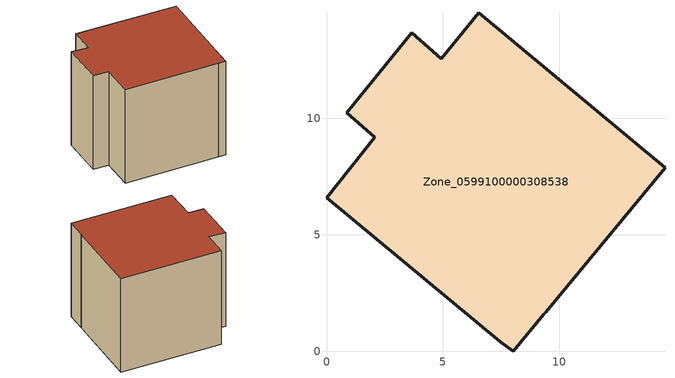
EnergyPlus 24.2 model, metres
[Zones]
Zone_0599100000308538
 floor ground (C_G): 14.53,7.88 9.41,1.69 9.37,1.64 9.33,1.58 8.02,0 7.46,0.42 0,6.59 2.07,9.18 0.86,10.25 3.66,13.68 4.93,12.56 6.54,14.54 z0
 wall outside (C_F): 7.46,0.42 8.02,0 9.33,1.58 9.37,1.64 9.41,1.69 14.53,7.88 6.54,14.54 4.93,12.56 3.66,13.68 0.86,10.25 2.07,9.18 0,6.59 7.46,0.42 z0:10.45
 roof outside (C_R): 9.41,1.69 14.53,7.88 6.54,14.54 4.93,12.56 3.66,13.68 0.86,10.25 2.07,9.18 0,6.59 7.46,0.42 8.02,0 9.33,1.58 9.37,1.64 z10.45
[BUILDING]
Pand.0599100000308538: North Axis=0; Terrain=City; Loads Convergence Tolerance Value=0.04; Temperature Convergence Tolerance Value=0.4; Solar Distribution=FullExterior; Maximum Number of Warmup Days=25; Minimum Number of Warmup Days=1
[Site:Location]
Rotterdam.The.Hague.AP_ZH_NLD Design_Conditions: Latitude=51.96; Longitude=4.45; Time Zone=1; Elevation=-4.5
[SITE:GROUNDTEMPERATURE:BUILDINGSURFACE]
18, 18, 18, 18, 18, 18, 18, 18, 18, 18, 18, 18
[MATERIAL] Thermal Absorptance=0.9; Solar Absorptance=0.7; Visible Absorptance=0.7
Name | Roughness | Thickness | Conductivity | Density | Specific Heat
G.TI.1946 | MediumSmooth | 0.15 | 1 | 540 | 1210
F.TI.1946 | Rough | 0.3 | 0.857143 | 1920 | 840
R.TI.1946 | MediumRough | 0.2 | 0.1 | 1500 | 1000
[CONSTRUCTION]
C_G: G.TI.1946
C_F: F.TI.1946
C_R: R.TI.1946
[ZONE]
Zone_0599100000308538: Type=1; Multiplier=1; Ceiling Height=Autocalculate; Volume=Autocalculate; Floor Area=autocalculate; Part of Total Floor Area=Yes
[ZONEINFILTRATION:DESIGNFLOWRATE]
Infil_Zone_0599100000308538: Zone or ZoneList or Space or SpaceList=Zone_0599100000308538; Schedule=AlwaysOn; Design Flow Rate Calculation Method=Flow/Area; Flow Rate per Floor Area=0.003; Constant Term Coefficient=1; Temperature Term Coefficient=0; Velocity Term Coefficient=0; Velocity Squared Term Coefficient=0
[HVACTEMPLATE:ZONE:IDEALLOADSAIRSYSTEM]
Zone_0599100000308538: Maximum Heating Supply Air Temperature=50; Minimum Cooling Supply Air Temperature=13; Maximum Heating Supply Air Humidity Ratio=0.0156; Minimum Cooling Supply Air Humidity Ratio=0.0077; Heating Limit=NoLimit; Cooling Limit=NoLimit; Dehumidification Control Type=ConstantSensibleHeatRatio; Cooling Sensible Heat Ratio=0.7; Dehumidification Setpoint=60; Humidification Control Type=None; Humidification Setpoint=30; Outdoor Air Method=None; Outdoor Air Flow Rate per Person=0.00944; Outdoor Air Flow Rate per Zone Floor Area=0; Outdoor Air Flow Rate per Zone=0; Demand Controlled Ventilation Type=None; Outdoor Air Economizer Type=NoEconomizer; Heat Recovery Type=None; Sensible Heat Recovery Effectiveness=0.7; Latent Heat Recovery Effectiveness=0.65
[ZONECONTROL:THERMOSTAT]
ThermostatControl_Zone_0599100000308538: Zone or ZoneList=Zone_0599100000308538; Control Type Schedule=DualSetpointControlType; Control 1=Thermostat_Zone_0599100000308538; Temperature Difference Between Cutout And Setpoint=0
[THERMOSTATSETPOINT:DUALSETPOINT]
Thermostat_Zone_0599100000308538: Heating Setpoint Temperature Schedule=HeatingSetpoint_Zone_0599100000308538; Cooling Setpoint Temperature Schedule=CoolingSetpoint_Zone_0599100000308538
[SCHEDULE:COMPACT]
HeatingSetpoint_Zone_0599100000308538: Through: 12/31, For: AllDays, Until: 24:00, 21
CoolingSetpoint_Zone_0599100000308538: Through: 12/31, For: AllDays, Until: 24:00, 24
DualSetpointControlType: Through: 12/31, For: AllDays, Until: 24:00, 4
AlwaysOn: Through: 12/31, For: AllDays, Until: 24:00, 1
